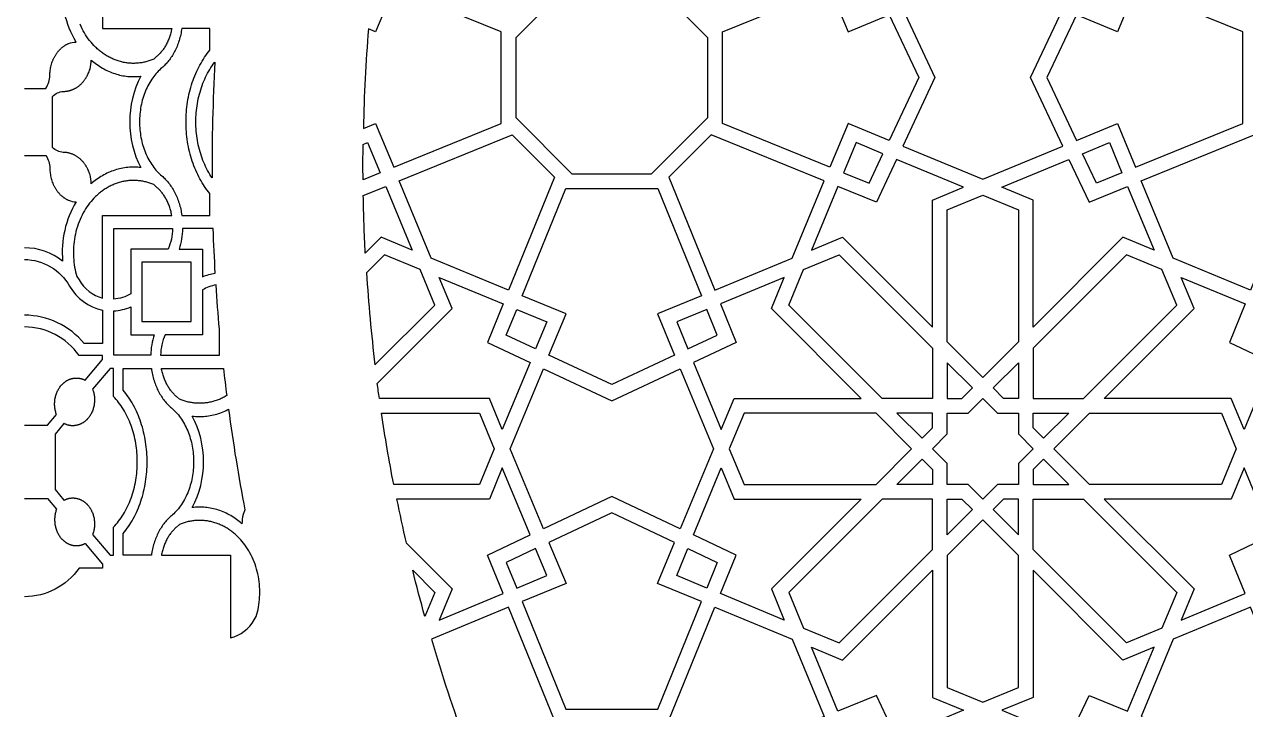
# Model space of a CAD drawing. Extents: x 59271 to 61367, y 41180 to 44085.
# Drawn here: x 59271 to 59919, y 41632 to 41995 of the extents above; entities that cross this region are included whole.
import ezdxf

# ---------------------------------------------------------------- set-up
doc = ezdxf.new("R2010")
doc.units = 0
doc.layers.get('0').update_dxf_attribs({"linetype": 'CONTINUOUS'})
doc.layers.add('LAYER_01', color=1, linetype='CONTINUOUS')

msp = doc.modelspace()

# ---------------------------------------------------------------- linework, layer by layer
msp.add_lwpolyline([(59312.71, 42036.8), (59312.71, 41992.98), (59349.37, 41992.98), (59349.26, 41992.38), (59349.13, 41991.78), (59349, 41991.19), (59348.85, 41990.6), (59348.69, 41990.02), (59348.52, 41989.44), (59348.34, 41988.87), (59348.15, 41988.31), (59347.95, 41987.76), (59347.74, 41987.21), (59347.52, 41986.68), (59347.3, 41986.15), (59347.06, 41985.64), (59346.81, 41985.13), (59346.56, 41984.64), (59346.3, 41984.15), (59346.03, 41983.68), (59345.75, 41983.22), (59345.47, 41982.77), (59345.18, 41982.33), (59344.89, 41981.9), (59344.59, 41981.49), (59344.28, 41981.09), (59343.97, 41980.7), (59343.66, 41980.32), (59343.34, 41979.96), (59343.02, 41979.61), (59342.69, 41979.27), (59342.36, 41978.95), (59342.03, 41978.64), (59341.7, 41978.34), (59341.36, 41978.05), (59339.84, 41976.69), (59339.34, 41976.48), (59338.83, 41976.28), (59338.31, 41976.09), (59337.79, 41975.91), (59337.27, 41975.74), (59336.74, 41975.58), (59336.2, 41975.43), (59335.67, 41975.29), (59335.12, 41975.16), (59334.58, 41975.04), (59334.03, 41974.93), (59333.48, 41974.83), (59332.92, 41974.74), (59332.36, 41974.67), (59331.8, 41974.61), (59331.24, 41974.56), (59330.67, 41974.52), (59330.1, 41974.49), (59329.54, 41974.47), (59328.97, 41974.47), (59328.39, 41974.48), (59327.82, 41974.5), (59327.25, 41974.54), (59326.68, 41974.58), (59326.1, 41974.64), (59325.53, 41974.71), (59324.96, 41974.8), (59324.39, 41974.89), (59323.82, 41975), (59323.25, 41975.12), (59322.68, 41975.25), (59322.12, 41975.4), (59321.55, 41975.56), (59320.99, 41975.73), (59320.44, 41975.91), (59319.88, 41976.1), (59319.33, 41976.31), (59318.79, 41976.52), (59318.24, 41976.75), (59317.7, 41976.99), (59317.17, 41977.24), (59316.64, 41977.51), (59316.11, 41977.78), (59315.59, 41978.06), (59315.08, 41978.36), (59314.57, 41978.66), (59314.07, 41978.98), (59313.57, 41979.3), (59313.08, 41979.64), (59312.6, 41979.98), (59312.12, 41980.33), (59311.65, 41980.7), (59311.18, 41981.07), (59310.72, 41981.44), (59310.27, 41981.83), (59309.83, 41982.23), (59309.39, 41982.63), (59308.97, 41983.04), (59308.13, 41983.88), (59307.33, 41984.74), (59306.56, 41985.63), (59305.82, 41986.55), (59305.09, 41987.51), (59304.39, 41988.51), (59303.71, 41989.54), (59303.06, 41990.61), (59302.43, 41991.71), (59301.83, 41992.85), (59301.26, 41994.01), (59300.73, 41995.21)])
for points in [[(59271.27, 41961.23), (59282.6, 41961.23, 0.12671), (59284.79, 41968.08), (59284.79, 41968.73), (59284.82, 41969.38), (59284.87, 41970.04), (59284.94, 41970.71), (59285.03, 41971.37), (59285.15, 41972.04), (59285.28, 41972.71), (59285.44, 41973.37), (59285.62, 41974.03), (59285.82, 41974.69), (59286.05, 41975.34), (59286.29, 41975.98), (59286.43, 41976.29), (59286.56, 41976.61), (59286.7, 41976.92), (59286.85, 41977.22), (59287.01, 41977.53), (59287.16, 41977.83), (59287.33, 41978.13), (59287.49, 41978.42), (59287.67, 41978.71), (59287.84, 41978.99), (59288.03, 41979.27), (59288.21, 41979.55), (59288.4, 41979.82), (59288.6, 41980.09), (59288.8, 41980.35), (59289, 41980.61), (59289.21, 41980.86), (59289.42, 41981.1), (59289.63, 41981.34), (59289.85, 41981.58), (59290.07, 41981.81), (59290.29, 41982.03), (59290.52, 41982.25), (59290.75, 41982.46), (59290.98, 41982.67), (59291.22, 41982.87), (59291.46, 41983.06), (59291.7, 41983.25), (59291.94, 41983.43), (59292.18, 41983.61), (59292.43, 41983.77), (59292.67, 41983.94), (59292.92, 41984.09), (59293.17, 41984.24), (59293.42, 41984.39), (59293.67, 41984.53), (59293.93, 41984.66), (59294.18, 41984.78), (59294.43, 41984.9), (59294.69, 41985.02, -0.091636), (59298.7, 41985.79, -0.159593), (59291.53, 42017.23, -0.16816)], [(59271.27, 41925.67), (59282.6, 41925.67, -0.12671), (59284.79, 41918.83), (59284.79, 41918.18), (59284.82, 41917.52), (59284.87, 41916.86), (59284.94, 41916.2), (59285.03, 41915.53), (59285.15, 41914.86), (59285.28, 41914.2), (59285.44, 41913.53), (59285.62, 41912.87), (59285.82, 41912.22), (59286.05, 41911.57), (59286.29, 41910.93), (59286.43, 41910.61), (59286.56, 41910.3), (59286.7, 41909.99), (59286.85, 41909.68), (59287.01, 41909.38), (59287.16, 41909.08), (59287.33, 41908.78), (59287.49, 41908.49), (59287.67, 41908.2), (59287.84, 41907.91), (59288.03, 41907.63), (59288.21, 41907.36), (59288.4, 41907.09), (59288.6, 41906.82), (59288.8, 41906.56), (59289, 41906.3), (59289.21, 41906.05), (59289.42, 41905.8), (59289.63, 41905.56), (59289.85, 41905.33), (59290.07, 41905.1), (59290.29, 41904.87), (59290.52, 41904.66), (59290.75, 41904.45), (59290.98, 41904.24), (59291.22, 41904.04), (59291.46, 41903.85), (59291.7, 41903.66), (59291.94, 41903.48), (59292.18, 41903.3), (59292.43, 41903.13), (59292.67, 41902.97), (59292.92, 41902.81), (59293.17, 41902.66), (59293.42, 41902.52), (59293.67, 41902.38), (59293.93, 41902.25), (59294.18, 41902.12), (59294.43, 41902), (59294.69, 41901.89, 0.091636), (59298.7, 41901.11, 0.159593), (59291.53, 41869.67, 0.16816), (59271.27, 41876.75)], [(59271.27, 41870.53, -0.26745), (59295.2, 41856.41, 0.215544), (59312.71, 41843.75), (59312.71, 41825.96), (59303.02, 41825.96, 0.222359), (59271.27, 41841.05), (59271.27, 41841.05)], [(59271.27, 41782.69), (59283.55, 41782.69), (59288.28, 41788.34), (59288.12, 41788.79), (59287.97, 41789.25), (59287.83, 41789.73), (59287.71, 41790.21), (59287.6, 41790.7), (59287.51, 41791.21), (59287.43, 41791.71), (59287.37, 41792.23), (59287.32, 41792.75), (59287.29, 41793.28), (59287.28, 41793.81), (59287.28, 41794.34), (59287.3, 41794.87), (59287.34, 41795.4), (59287.39, 41795.93), (59287.47, 41796.46), (59287.56, 41796.98), (59287.66, 41797.5), (59287.79, 41798.02), (59287.93, 41798.52), (59288.08, 41799.02), (59288.25, 41799.51), (59288.44, 41799.98), (59288.64, 41800.45), (59288.85, 41800.91), (59289.07, 41801.35), (59289.31, 41801.78), (59289.56, 41802.19), (59289.82, 41802.59), (59290.09, 41802.97), (59290.37, 41803.34), (59290.65, 41803.7), (59290.8, 41803.87), (59290.95, 41804.04), (59291.1, 41804.2), (59291.25, 41804.37), (59291.41, 41804.53), (59291.58, 41804.69), (59291.74, 41804.85), (59291.91, 41805), (59292.08, 41805.15), (59292.26, 41805.3), (59292.43, 41805.44), (59292.62, 41805.58), (59292.8, 41805.72), (59292.99, 41805.85), (59293.17, 41805.98), (59293.37, 41806.1), (59293.56, 41806.22), (59293.76, 41806.34), (59293.95, 41806.45), (59294.16, 41806.56), (59294.36, 41806.67), (59294.56, 41806.77), (59294.77, 41806.86), (59294.98, 41806.95), (59295.19, 41807.04), (59295.4, 41807.12), (59295.62, 41807.19), (59295.83, 41807.27), (59296.05, 41807.33), (59296.27, 41807.39), (59296.49, 41807.45), (59296.71, 41807.5), (59296.93, 41807.55), (59297.15, 41807.59), (59297.37, 41807.62), (59297.59, 41807.65), (59297.81, 41807.68), (59298.04, 41807.7), (59298.26, 41807.71), (59298.48, 41807.72), (59298.7, 41807.73), (59298.93, 41807.73), (59299.15, 41807.72), (59299.37, 41807.71), (59299.59, 41807.7), (59299.81, 41807.68), (59300.03, 41807.65), (59300.24, 41807.62), (59300.46, 41807.59), (59300.68, 41807.55), (59300.89, 41807.5), (59301.1, 41807.45), (59301.31, 41807.4), (59301.52, 41807.34), (59301.73, 41807.28), (59301.93, 41807.21), (59302.14, 41807.14), (59302.34, 41807.06), (59302.54, 41806.98), (59302.73, 41806.9), (59302.93, 41806.81), (59303.12, 41806.72), (59303.31, 41806.63), (59303.5, 41806.53), (59312.71, 41817.54), (59312.71, 41819.74), (59300.25, 41819.74, 0.240747), (59271.27, 41834.83)], [(59271.27, 41743.94), (59283.55, 41743.94), (59288.28, 41738.28), (59288.12, 41737.83), (59287.97, 41737.37), (59287.83, 41736.9), (59287.71, 41736.41), (59287.6, 41735.92), (59287.51, 41735.42), (59287.43, 41734.91), (59287.37, 41734.39), (59287.32, 41733.87), (59287.29, 41733.35), (59287.28, 41732.82), (59287.28, 41732.29), (59287.3, 41731.76), (59287.34, 41731.22), (59287.39, 41730.69), (59287.47, 41730.17), (59287.56, 41729.64), (59287.66, 41729.12), (59287.79, 41728.61), (59287.93, 41728.1), (59288.08, 41727.61), (59288.25, 41727.12), (59288.44, 41726.64), (59288.64, 41726.17), (59288.85, 41725.72), (59289.07, 41725.28), (59289.31, 41724.85), (59289.56, 41724.43), (59289.82, 41724.03), (59290.09, 41723.65), (59290.37, 41723.28), (59290.65, 41722.93), (59290.8, 41722.76), (59290.95, 41722.59), (59291.1, 41722.42), (59291.25, 41722.26), (59291.41, 41722.09), (59291.58, 41721.94), (59291.74, 41721.78), (59291.91, 41721.63), (59292.08, 41721.48), (59292.26, 41721.33), (59292.43, 41721.19), (59292.62, 41721.05), (59292.8, 41720.91), (59292.99, 41720.78), (59293.17, 41720.65), (59293.37, 41720.52), (59293.56, 41720.4), (59293.76, 41720.28), (59293.95, 41720.17), (59294.16, 41720.06), (59294.36, 41719.96), (59294.56, 41719.86), (59294.77, 41719.76), (59294.98, 41719.67), (59295.19, 41719.59), (59295.4, 41719.51), (59295.62, 41719.43), (59295.83, 41719.36), (59296.05, 41719.29), (59296.27, 41719.23), (59296.49, 41719.17), (59296.71, 41719.12), (59296.93, 41719.08), (59297.15, 41719.04), (59297.37, 41719), (59297.59, 41718.97), (59297.81, 41718.95), (59298.04, 41718.92), (59298.26, 41718.91), (59298.48, 41718.9), (59298.7, 41718.9), (59298.93, 41718.9), (59299.15, 41718.9), (59299.37, 41718.91), (59299.59, 41718.93), (59299.81, 41718.95), (59300.03, 41718.97), (59300.24, 41719), (59300.46, 41719.04), (59300.68, 41719.08), (59300.89, 41719.12), (59301.1, 41719.17), (59301.31, 41719.23), (59301.52, 41719.28), (59301.73, 41719.35), (59301.93, 41719.41), (59302.14, 41719.49), (59302.34, 41719.56), (59302.54, 41719.64), (59302.73, 41719.72), (59302.93, 41719.81), (59303.12, 41719.9), (59303.31, 41719.99), (59303.5, 41720.09), (59312.71, 41709.09), (59312.71, 41706.89), (59300.25, 41706.89, -0.240747), (59271.27, 41691.79)]]:
    msp.add_lwpolyline(points, format="xyb")
for points in [[(59332.29, 41943.45), (59332.3, 41942.43), (59332.33, 41941.39), (59332.39, 41940.35), (59332.48, 41939.31), (59332.59, 41938.26), (59332.72, 41937.22), (59332.88, 41936.17), (59333.06, 41935.13), (59333.27, 41934.09), (59333.51, 41933.06), (59333.77, 41932.03), (59334.05, 41931.01), (59334.36, 41930.01), (59334.7, 41929.02), (59335.06, 41928.04), (59335.44, 41927.07), (59335.84, 41926.13), (59336.27, 41925.2), (59336.72, 41924.3), (59337.19, 41923.41), (59337.68, 41922.55), (59338.19, 41921.71), (59338.72, 41920.9), (59339.26, 41920.11), (59339.82, 41919.35), (59340.4, 41918.62), (59340.98, 41917.91), (59341.59, 41917.24), (59342.2, 41916.6), (59342.82, 41915.98), (59343.46, 41915.4), (59344.1, 41914.84), (59344.56, 41914.44), (59345.03, 41914.03), (59345.49, 41913.59), (59345.94, 41913.13), (59346.39, 41912.66), (59346.84, 41912.16), (59347.28, 41911.65), (59347.71, 41911.12), (59348.14, 41910.57), (59348.55, 41910), (59348.96, 41909.42), (59349.36, 41908.82), (59349.75, 41908.2), (59350.13, 41907.56), (59350.5, 41906.91), (59350.86, 41906.24), (59351.21, 41905.56), (59351.54, 41904.86), (59351.86, 41904.14), (59352.17, 41903.42), (59352.47, 41902.68), (59352.75, 41901.93), (59353.01, 41901.17), (59353.26, 41900.39), (59353.5, 41899.61), (59353.72, 41898.82), (59353.92, 41898.02), (59354.11, 41897.21), (59354.28, 41896.4), (59354.44, 41895.58), (59354.57, 41894.75), (59354.7, 41893.93), (59369.58, 41893.93), (59369.58, 41905.51), (59368.86, 41906.38), (59368.16, 41907.29), (59367.48, 41908.23), (59366.81, 41909.19), (59366.15, 41910.18), (59365.52, 41911.2), (59364.9, 41912.24), (59364.3, 41913.31), (59363.71, 41914.41), (59363.15, 41915.52), (59362.61, 41916.66), (59362.09, 41917.82), (59361.6, 41919), (59361.13, 41920.2), (59360.68, 41921.42), (59360.25, 41922.65), (59359.85, 41923.9), (59359.48, 41925.16), (59359.13, 41926.43), (59358.8, 41927.72), (59358.5, 41929.01), (59358.23, 41930.31), (59357.98, 41931.62), (59357.77, 41932.93), (59357.57, 41934.25), (59357.41, 41935.57), (59357.26, 41936.89), (59357.15, 41938.21), (59357.06, 41939.53), (59357, 41940.84), (59356.96, 41942.15), (59356.95, 41943.45), (59356.96, 41944.76), (59357, 41946.07), (59357.06, 41947.38), (59357.15, 41948.7), (59357.26, 41950.02), (59357.41, 41951.34), (59357.57, 41952.66), (59357.77, 41953.97), (59357.98, 41955.29), (59358.23, 41956.6), (59358.5, 41957.9), (59358.8, 41959.19), (59359.13, 41960.48), (59359.48, 41961.75), (59359.85, 41963.01), (59360.25, 41964.26), (59360.68, 41965.49), (59361.13, 41966.71), (59361.6, 41967.91), (59362.09, 41969.09), (59362.61, 41970.25), (59363.15, 41971.39), (59363.71, 41972.5), (59364.3, 41973.6), (59364.9, 41974.66), (59365.52, 41975.71), (59366.15, 41976.73), (59366.81, 41977.72), (59367.48, 41978.68), (59368.16, 41979.62), (59368.86, 41980.52), (59369.58, 41981.4), (59369.58, 41992.98), (59354.7, 41992.98), (59354.57, 41992.15), (59354.44, 41991.33), (59354.28, 41990.51), (59354.11, 41989.7), (59353.92, 41988.89), (59353.72, 41988.09), (59353.5, 41987.3), (59353.26, 41986.51), (59353.01, 41985.74), (59352.75, 41984.98), (59352.47, 41984.23), (59352.17, 41983.49), (59351.86, 41982.76), (59351.54, 41982.05), (59351.21, 41981.35), (59350.86, 41980.67), (59350.5, 41980), (59350.13, 41979.35), (59349.75, 41978.71), (59349.36, 41978.09), (59348.96, 41977.49), (59348.55, 41976.9), (59348.14, 41976.34), (59347.71, 41975.79), (59347.28, 41975.26), (59346.84, 41974.75), (59346.39, 41974.25), (59345.94, 41973.78), (59345.49, 41973.32), (59345.03, 41972.88), (59344.56, 41972.46), (59344.1, 41972.06), (59343.46, 41971.51), (59342.82, 41970.93), (59342.2, 41970.31), (59341.59, 41969.67), (59340.98, 41968.99), (59340.4, 41968.29), (59339.82, 41967.56), (59339.26, 41966.8), (59338.72, 41966.01), (59338.19, 41965.2), (59337.68, 41964.36), (59337.19, 41963.5), (59336.72, 41962.61), (59336.27, 41961.71), (59335.84, 41960.78), (59335.44, 41959.83), (59335.06, 41958.87), (59334.7, 41957.89), (59334.36, 41956.9), (59334.05, 41955.89), (59333.77, 41954.88), (59333.51, 41953.85), (59333.27, 41952.82), (59333.06, 41951.78), (59332.88, 41950.74), (59332.72, 41949.69), (59332.59, 41948.64), (59332.48, 41947.6), (59332.39, 41946.55), (59332.33, 41945.52), (59332.3, 41944.48)], [(59359.74, 41869.05), (59333.53, 41869.05), (59333.53, 41837.72), (59359.74, 41837.72)], [(59287.48, 41763.31), (59287.48, 41748.63), (59292.21, 41742.98), (59292.4, 41743.08), (59292.59, 41743.17), (59292.78, 41743.26), (59292.97, 41743.35), (59293.17, 41743.43), (59293.37, 41743.51), (59293.57, 41743.59), (59293.77, 41743.66), (59293.98, 41743.73), (59294.19, 41743.79), (59294.4, 41743.85), (59294.61, 41743.9), (59294.82, 41743.95), (59295.03, 41744), (59295.25, 41744.04), (59295.46, 41744.07), (59295.68, 41744.1), (59295.9, 41744.13), (59296.12, 41744.15), (59296.34, 41744.16), (59296.56, 41744.17), (59296.78, 41744.18), (59297, 41744.18), (59297.23, 41744.17), (59297.45, 41744.16), (59297.67, 41744.15), (59297.89, 41744.13), (59298.12, 41744.1), (59298.34, 41744.07), (59298.56, 41744.04), (59298.78, 41744), (59299, 41743.95), (59299.22, 41743.9), (59299.44, 41743.84), (59299.66, 41743.78), (59299.87, 41743.72), (59300.09, 41743.64), (59300.3, 41743.57), (59300.52, 41743.49), (59300.73, 41743.4), (59300.94, 41743.31), (59301.14, 41743.22), (59301.35, 41743.12), (59301.55, 41743.01), (59301.75, 41742.9), (59301.95, 41742.79), (59302.15, 41742.67), (59302.34, 41742.55), (59302.53, 41742.43), (59302.72, 41742.3), (59302.91, 41742.17), (59303.09, 41742.03), (59303.27, 41741.89), (59303.45, 41741.75), (59303.63, 41741.6), (59303.8, 41741.45), (59303.97, 41741.29), (59304.13, 41741.14), (59304.29, 41740.98), (59304.45, 41740.82), (59304.61, 41740.65), (59304.76, 41740.49), (59304.91, 41740.32), (59305.06, 41740.15), (59305.34, 41739.79), (59305.62, 41739.42), (59305.89, 41739.04), (59306.15, 41738.64), (59306.4, 41738.23), (59306.63, 41737.8), (59306.86, 41737.36), (59307.07, 41736.9), (59307.27, 41736.43), (59307.46, 41735.96), (59307.63, 41735.47), (59307.78, 41734.97), (59307.92, 41734.46), (59308.04, 41733.95), (59308.15, 41733.43), (59308.24, 41732.91), (59308.31, 41732.38), (59308.37, 41731.85), (59308.41, 41731.32), (59308.43, 41730.79), (59308.43, 41730.26), (59308.42, 41729.73), (59308.39, 41729.2), (59308.34, 41728.68), (59308.28, 41728.16), (59308.2, 41727.66), (59308.11, 41727.15), (59308, 41726.66), (59307.88, 41726.18), (59307.74, 41725.7), (59307.59, 41725.24), (59307.43, 41724.79), (59316.64, 41713.78), (59318.48, 41713.78), (59318.48, 41728.67), (59319.18, 41729.42), (59319.87, 41730.21), (59320.55, 41731.02), (59321.22, 41731.86), (59321.87, 41732.73), (59322.5, 41733.63), (59323.12, 41734.56), (59323.72, 41735.51), (59324.3, 41736.5), (59324.86, 41737.5), (59325.41, 41738.53), (59325.93, 41739.59), (59326.42, 41740.66), (59326.9, 41741.76), (59327.35, 41742.87), (59327.78, 41744), (59328.18, 41745.15), (59328.56, 41746.32), (59328.92, 41747.5), (59329.24, 41748.68), (59329.54, 41749.88), (59329.82, 41751.09), (59330.07, 41752.31), (59330.29, 41753.53), (59330.48, 41754.75), (59330.65, 41755.98), (59330.79, 41757.21), (59330.91, 41758.44), (59331, 41759.66), (59331.06, 41760.89), (59331.1, 41762.1), (59331.11, 41763.31), (59331.1, 41764.52), (59331.06, 41765.74), (59331, 41766.96), (59330.91, 41768.19), (59330.79, 41769.41), (59330.65, 41770.64), (59330.48, 41771.87), (59330.29, 41773.1), (59330.07, 41774.32), (59329.82, 41775.53), (59329.54, 41776.74), (59329.24, 41777.94), (59328.92, 41779.13), (59328.56, 41780.31), (59328.18, 41781.47), (59327.78, 41782.62), (59327.35, 41783.75), (59326.9, 41784.87), (59326.42, 41785.96), (59325.93, 41787.04), (59325.41, 41788.09), (59324.86, 41789.12), (59324.3, 41790.13), (59323.72, 41791.11), (59323.12, 41792.07), (59322.5, 41792.99), (59321.87, 41793.89), (59321.22, 41794.76), (59320.55, 41795.61), (59319.87, 41796.42), (59319.18, 41797.2), (59318.48, 41797.95), (59318.48, 41812.84), (59316.64, 41812.84), (59307.43, 41801.84), (59307.59, 41801.38), (59307.74, 41800.92), (59307.88, 41800.45), (59308, 41799.96), (59308.11, 41799.47), (59308.2, 41798.97), (59308.28, 41798.46), (59308.34, 41797.94), (59308.39, 41797.42), (59308.42, 41796.9), (59308.43, 41796.37), (59308.43, 41795.84), (59308.41, 41795.31), (59308.37, 41794.77), (59308.31, 41794.24), (59308.24, 41793.72), (59308.15, 41793.19), (59308.04, 41792.67), (59307.92, 41792.16), (59307.78, 41791.65), (59307.63, 41791.16), (59307.46, 41790.67), (59307.27, 41790.19), (59307.07, 41789.72), (59306.86, 41789.27), (59306.63, 41788.83), (59306.4, 41788.4), (59306.15, 41787.98), (59305.89, 41787.59), (59305.62, 41787.2), (59305.34, 41786.83), (59305.06, 41786.48), (59304.91, 41786.31), (59304.76, 41786.14), (59304.61, 41785.97), (59304.45, 41785.81), (59304.29, 41785.65), (59304.13, 41785.49), (59303.97, 41785.33), (59303.8, 41785.18), (59303.63, 41785.03), (59303.45, 41784.88), (59303.27, 41784.74), (59303.09, 41784.6), (59302.91, 41784.46), (59302.72, 41784.33), (59302.53, 41784.2), (59302.34, 41784.07), (59302.15, 41783.95), (59301.95, 41783.83), (59301.75, 41783.72), (59301.55, 41783.61), (59301.35, 41783.51), (59301.14, 41783.41), (59300.94, 41783.31), (59300.73, 41783.22), (59300.52, 41783.14), (59300.3, 41783.06), (59300.09, 41782.98), (59299.87, 41782.91), (59299.66, 41782.84), (59299.44, 41782.78), (59299.22, 41782.73), (59299, 41782.67), (59298.78, 41782.63), (59298.56, 41782.59), (59298.34, 41782.55), (59298.12, 41782.52), (59297.89, 41782.5), (59297.67, 41782.48), (59297.45, 41782.46), (59297.23, 41782.45), (59297, 41782.45), (59296.78, 41782.45), (59296.56, 41782.45), (59296.34, 41782.46), (59296.12, 41782.48), (59295.9, 41782.5), (59295.68, 41782.52), (59295.46, 41782.55), (59295.25, 41782.59), (59295.03, 41782.63), (59294.82, 41782.67), (59294.61, 41782.72), (59294.4, 41782.78), (59294.19, 41782.83), (59293.98, 41782.9), (59293.77, 41782.96), (59293.57, 41783.04), (59293.37, 41783.11), (59293.17, 41783.19), (59292.97, 41783.27), (59292.78, 41783.36), (59292.59, 41783.45), (59292.4, 41783.55), (59292.21, 41783.64), (59287.48, 41777.99)], [(59360.98, 41763.31), (59360.97, 41762.28), (59360.93, 41761.25), (59360.87, 41760.21), (59360.79, 41759.17), (59360.68, 41758.12), (59360.55, 41757.08), (59360.39, 41756.03), (59360.2, 41754.99), (59359.99, 41753.95), (59359.76, 41752.91), (59359.5, 41751.89), (59359.21, 41750.87), (59358.9, 41749.87), (59358.57, 41748.87), (59358.21, 41747.9), (59357.83, 41746.93), (59357.42, 41745.99), (59356.99, 41745.06), (59356.54, 41744.15), (59356.07, 41743.27), (59355.58, 41742.41), (59355.08, 41741.57), (59354.55, 41740.76), (59354, 41739.97), (59353.44, 41739.21), (59352.87, 41738.48), (59352.28, 41737.77), (59351.68, 41737.1), (59351.07, 41736.45), (59350.44, 41735.84), (59349.81, 41735.26), (59349.17, 41734.7), (59348.7, 41734.3), (59348.24, 41733.88), (59347.78, 41733.45), (59347.32, 41732.99), (59346.87, 41732.51), (59346.43, 41732.02), (59345.99, 41731.51), (59345.55, 41730.98), (59345.13, 41730.43), (59344.71, 41729.86), (59344.3, 41729.28), (59343.9, 41728.67), (59343.51, 41728.05), (59343.13, 41727.42), (59342.76, 41726.77), (59342.4, 41726.1), (59342.06, 41725.41), (59341.72, 41724.72), (59341.4, 41724), (59341.09, 41723.28), (59340.8, 41722.54), (59340.52, 41721.79), (59340.25, 41721.02), (59340, 41720.25), (59339.77, 41719.47), (59339.55, 41718.68), (59339.35, 41717.88), (59339.16, 41717.07), (59338.99, 41716.26), (59338.83, 41715.44), (59338.69, 41714.61), (59338.57, 41713.78), (59323.69, 41713.78), (59323.69, 41725.36), (59324.4, 41726.24), (59325.1, 41727.15), (59325.79, 41728.08), (59326.46, 41729.05), (59327.11, 41730.04), (59327.75, 41731.06), (59328.37, 41732.1), (59328.97, 41733.17), (59329.55, 41734.26), (59330.11, 41735.38), (59330.65, 41736.52), (59331.17, 41737.68), (59331.67, 41738.86), (59332.14, 41740.06), (59332.59, 41741.28), (59333.01, 41742.51), (59333.41, 41743.76), (59333.79, 41745.02), (59334.14, 41746.29), (59334.46, 41747.57), (59334.76, 41748.87), (59335.04, 41750.17), (59335.28, 41751.48), (59335.5, 41752.79), (59335.69, 41754.11), (59335.86, 41755.43), (59336, 41756.75), (59336.12, 41758.07), (59336.2, 41759.38), (59336.27, 41760.7), (59336.3, 41762.01), (59336.32, 41763.31), (59336.3, 41764.62), (59336.27, 41765.93), (59336.2, 41767.24), (59336.12, 41768.56), (59336, 41769.88), (59335.86, 41771.2), (59335.69, 41772.52), (59335.5, 41773.83), (59335.28, 41775.15), (59335.04, 41776.45), (59334.76, 41777.76), (59334.46, 41779.05), (59334.14, 41780.33), (59333.79, 41781.61), (59333.41, 41782.87), (59333.01, 41784.12), (59332.59, 41785.35), (59332.14, 41786.57), (59331.67, 41787.76), (59331.17, 41788.94), (59330.65, 41790.1), (59330.11, 41791.24), (59329.55, 41792.36), (59328.97, 41793.45), (59328.37, 41794.52), (59327.75, 41795.57), (59327.11, 41796.59), (59326.46, 41797.58), (59325.79, 41798.54), (59325.1, 41799.48), (59324.4, 41800.38), (59323.69, 41801.26), (59323.69, 41812.84), (59338.57, 41812.84), (59338.69, 41812.01), (59338.83, 41811.19), (59338.99, 41810.37), (59339.16, 41809.56), (59339.35, 41808.75), (59339.55, 41807.95), (59339.77, 41807.16), (59340, 41806.37), (59340.25, 41805.6), (59340.52, 41804.84), (59340.8, 41804.09), (59341.09, 41803.35), (59341.4, 41802.62), (59341.72, 41801.91), (59342.06, 41801.21), (59342.4, 41800.53), (59342.76, 41799.86), (59343.13, 41799.21), (59343.51, 41798.57), (59343.9, 41797.95), (59344.3, 41797.35), (59344.71, 41796.76), (59345.13, 41796.2), (59345.55, 41795.65), (59345.99, 41795.12), (59346.43, 41794.6), (59346.87, 41794.11), (59347.32, 41793.63), (59347.78, 41793.18), (59348.24, 41792.74), (59348.7, 41792.32), (59349.17, 41791.92), (59349.81, 41791.37), (59350.44, 41790.78), (59351.07, 41790.17), (59351.68, 41789.53), (59352.28, 41788.85), (59352.87, 41788.15), (59353.44, 41787.42), (59354, 41786.66), (59354.55, 41785.87), (59355.08, 41785.06), (59355.58, 41784.22), (59356.07, 41783.36), (59356.54, 41782.47), (59356.99, 41781.56), (59357.42, 41780.64), (59357.83, 41779.69), (59358.21, 41778.73), (59358.57, 41777.75), (59358.9, 41776.76), (59359.21, 41775.75), (59359.5, 41774.74), (59359.76, 41773.71), (59359.99, 41772.68), (59360.2, 41771.64), (59360.39, 41770.59), (59360.55, 41769.55), (59360.68, 41768.5), (59360.79, 41767.46), (59360.87, 41766.41), (59360.93, 41765.37), (59360.97, 41764.34)]]:
    msp.add_lwpolyline(points, close=True)
for points in [[(59286.14, 41956.99, -0.165069), (59291.87, 41959.61), (59292.14, 41959.61), (59292.42, 41959.62), (59292.69, 41959.63), (59292.96, 41959.65), (59293.24, 41959.68), (59293.52, 41959.71), (59293.79, 41959.75), (59294.07, 41959.8), (59294.35, 41959.85), (59294.63, 41959.91), (59294.91, 41959.97), (59295.19, 41960.04), (59295.47, 41960.12), (59295.75, 41960.2), (59296.02, 41960.29), (59296.3, 41960.39), (59296.58, 41960.5), (59296.85, 41960.61), (59297.13, 41960.73), (59297.4, 41960.85), (59297.67, 41960.98), (59297.94, 41961.12), (59298.21, 41961.26), (59298.48, 41961.41), (59298.74, 41961.57), (59299.01, 41961.73), (59299.27, 41961.9), (59299.52, 41962.08), (59299.78, 41962.26), (59300.03, 41962.45), (59300.28, 41962.65), (59300.52, 41962.85), (59300.77, 41963.05), (59301, 41963.27), (59301.24, 41963.48), (59301.47, 41963.71), (59301.7, 41963.93), (59301.92, 41964.17), (59302.14, 41964.4), (59302.35, 41964.65), (59302.56, 41964.89), (59302.77, 41965.15), (59302.97, 41965.4), (59303.17, 41965.66), (59303.36, 41965.93), (59303.55, 41966.19), (59303.73, 41966.47), (59303.91, 41966.74), (59304.08, 41967.02), (59304.25, 41967.3), (59304.41, 41967.58), (59304.57, 41967.87), (59304.86, 41968.45), (59305.14, 41969.04), (59305.4, 41969.63), (59305.63, 41970.23), (59305.85, 41970.84), (59306.04, 41971.44, 0.065359), (59306.69, 41976.24), (59307.39, 41975.65), (59308.09, 41975.07), (59308.81, 41974.5), (59309.55, 41973.96), (59310.29, 41973.43), (59311.05, 41972.93), (59311.82, 41972.44), (59312.6, 41971.97), (59313.39, 41971.53), (59314.2, 41971.1), (59315.01, 41970.7), (59315.83, 41970.32), (59316.65, 41969.96), (59317.49, 41969.62), (59318.33, 41969.31), (59319.18, 41969.02), (59320.03, 41968.76), (59320.89, 41968.52), (59321.75, 41968.3), (59322.62, 41968.11), (59323.49, 41967.94), (59324.36, 41967.79), (59325.23, 41967.67), (59326.1, 41967.58), (59326.97, 41967.51), (59327.84, 41967.46), (59328.71, 41967.44), (59329.57, 41967.44), (59330.44, 41967.46), (59331.3, 41967.51), (59332.15, 41967.58), (59333, 41967.68, 0.124595), (59327.08, 41943.45, 0.124595), (59333, 41919.23), (59332.15, 41919.33), (59331.3, 41919.4), (59330.44, 41919.44), (59329.57, 41919.47), (59328.71, 41919.47), (59327.84, 41919.45), (59326.97, 41919.4), (59326.1, 41919.33), (59325.23, 41919.23), (59324.36, 41919.11), (59323.49, 41918.97), (59322.62, 41918.8), (59321.75, 41918.61), (59320.89, 41918.39), (59320.03, 41918.15), (59319.18, 41917.88), (59318.33, 41917.59), (59317.49, 41917.28), (59316.65, 41916.95), (59315.83, 41916.59), (59315.01, 41916.21), (59314.2, 41915.8), (59313.39, 41915.38), (59312.6, 41914.93), (59311.82, 41914.47), (59311.05, 41913.98), (59310.29, 41913.47), (59309.55, 41912.95), (59308.81, 41912.4), (59308.09, 41911.84), (59307.39, 41911.26), (59306.69, 41910.66, 0.065359), (59306.04, 41915.46), (59305.85, 41916.07), (59305.63, 41916.67), (59305.4, 41917.27), (59305.14, 41917.87), (59304.86, 41918.46), (59304.57, 41919.04), (59304.41, 41919.32), (59304.25, 41919.61), (59304.08, 41919.89), (59303.91, 41920.17), (59303.73, 41920.44), (59303.55, 41920.71), (59303.36, 41920.98), (59303.17, 41921.24), (59302.97, 41921.5), (59302.77, 41921.76), (59302.56, 41922.01), (59302.35, 41922.26), (59302.14, 41922.5), (59301.92, 41922.74), (59301.7, 41922.97), (59301.47, 41923.2), (59301.24, 41923.42), (59301, 41923.64), (59300.77, 41923.85), (59300.52, 41924.06), (59300.28, 41924.26), (59300.03, 41924.45), (59299.78, 41924.64), (59299.52, 41924.83), (59299.27, 41925), (59299.01, 41925.17), (59298.74, 41925.34), (59298.48, 41925.49), (59298.21, 41925.64), (59297.94, 41925.79), (59297.67, 41925.93), (59297.4, 41926.06), (59297.13, 41926.18), (59296.85, 41926.3), (59296.58, 41926.41), (59296.3, 41926.52), (59296.02, 41926.61), (59295.75, 41926.7), (59295.47, 41926.79), (59295.19, 41926.87), (59294.91, 41926.94), (59294.63, 41927), (59294.35, 41927.06), (59294.07, 41927.11), (59293.79, 41927.16), (59293.52, 41927.19), (59293.24, 41927.23), (59292.96, 41927.25), (59292.69, 41927.27), (59292.42, 41927.29), (59292.14, 41927.29), (59291.87, 41927.3, -0.165069), (59286.14, 41929.91)], [(59370.77, 41913.77), (59370.76, 41913.77), (59370.15, 41914.7), (59369.55, 41915.66), (59368.96, 41916.64), (59368.4, 41917.64), (59367.86, 41918.67), (59367.34, 41919.73), (59366.84, 41920.8), (59366.37, 41921.9), (59365.91, 41923.01), (59365.48, 41924.15), (59365.08, 41925.3), (59364.7, 41926.46), (59364.35, 41927.64), (59364.02, 41928.83), (59363.72, 41930.03), (59363.45, 41931.23), (59363.2, 41932.45), (59362.98, 41933.67), (59362.78, 41934.9), (59362.61, 41936.12), (59362.47, 41937.35), (59362.36, 41938.58), (59362.27, 41939.8), (59362.21, 41941.03), (59362.17, 41942.24), (59362.16, 41943.45), (59362.16, 41943.45), (59362.16, 41943.45), (59362.17, 41944.66), (59362.21, 41945.88), (59362.27, 41947.1), (59362.36, 41948.33), (59362.47, 41949.56), (59362.61, 41950.78), (59362.78, 41952.01), (59362.98, 41953.24), (59363.2, 41954.46), (59363.45, 41955.67), (59363.72, 41956.88), (59364.02, 41958.08), (59364.35, 41959.27), (59364.7, 41960.45), (59365.08, 41961.61), (59365.48, 41962.76), (59365.91, 41963.89), (59366.37, 41965.01), (59366.84, 41966.1), (59367.34, 41967.18), (59367.86, 41968.23), (59368.4, 41969.26), (59368.96, 41970.27), (59369.55, 41971.25), (59370.15, 41972.21), (59370.76, 41973.13), (59371.4, 41974.03), (59372.05, 41974.91), (59372.26, 41975.17, 0.01582)], [(59300.21, 41859.68, 0.200602), (59312.71, 41850.11), (59312.71, 41893.93), (59349.37, 41893.93), (59349.26, 41894.53), (59349.13, 41895.13), (59349, 41895.72), (59348.85, 41896.31), (59348.69, 41896.89), (59348.52, 41897.47), (59348.34, 41898.04), (59348.15, 41898.6), (59347.95, 41899.15), (59347.74, 41899.69), (59347.52, 41900.23), (59347.3, 41900.75), (59347.06, 41901.27), (59346.81, 41901.78), (59346.56, 41902.27), (59346.3, 41902.76), (59346.03, 41903.23), (59345.75, 41903.69), (59345.47, 41904.14), (59345.18, 41904.58), (59344.89, 41905), (59344.59, 41905.42), (59344.28, 41905.82), (59343.97, 41906.21), (59343.66, 41906.58), (59343.34, 41906.95), (59343.02, 41907.3), (59342.69, 41907.63), (59342.36, 41907.96), (59342.03, 41908.27), (59341.7, 41908.57), (59341.36, 41908.86), (59339.84, 41910.21), (59339.34, 41910.42), (59338.83, 41910.62), (59338.31, 41910.81), (59337.79, 41911), (59337.27, 41911.17), (59336.74, 41911.33), (59336.2, 41911.48), (59335.67, 41911.62), (59335.12, 41911.75), (59334.58, 41911.87), (59334.03, 41911.98), (59333.48, 41912.08), (59332.92, 41912.16), (59332.36, 41912.24), (59331.8, 41912.3), (59331.24, 41912.35), (59330.67, 41912.39), (59330.1, 41912.42), (59329.54, 41912.43), (59328.97, 41912.43), (59328.39, 41912.43), (59327.82, 41912.4), (59327.25, 41912.37), (59326.68, 41912.32), (59326.1, 41912.27), (59325.53, 41912.19), (59324.96, 41912.11), (59324.39, 41912.01), (59323.82, 41911.91), (59323.25, 41911.79), (59322.68, 41911.65), (59322.12, 41911.51), (59321.55, 41911.35), (59320.99, 41911.18), (59320.44, 41911), (59319.88, 41910.8), (59319.33, 41910.6), (59318.79, 41910.38), (59318.24, 41910.15), (59317.7, 41909.91), (59317.17, 41909.66), (59316.64, 41909.4), (59316.11, 41909.13), (59315.59, 41908.84), (59315.08, 41908.55), (59314.57, 41908.24), (59314.07, 41907.93), (59313.57, 41907.6), (59313.08, 41907.27), (59312.6, 41906.93), (59312.12, 41906.57), (59311.65, 41906.21), (59311.18, 41905.84), (59310.72, 41905.46), (59310.27, 41905.08), (59309.83, 41904.68), (59309.39, 41904.28), (59308.97, 41903.87), (59308.13, 41903.03), (59307.33, 41902.16), (59306.56, 41901.27), (59305.82, 41900.35), (59305.09, 41899.39), (59304.39, 41898.4), (59303.71, 41897.37), (59303.06, 41896.3), (59302.43, 41895.2), (59301.83, 41894.06), (59301.26, 41892.9), (59300.73, 41891.7), (59300.23, 41890.48), (59299.76, 41889.23), (59299.33, 41887.96), (59298.94, 41886.66), (59298.58, 41885.35), (59298.27, 41884.02), (59298, 41882.68), (59297.76, 41881.33), (59297.57, 41879.97), (59297.42, 41878.6), (59297.31, 41877.23), (59297.25, 41875.86), (59297.22, 41874.5), (59297.24, 41873.14), (59297.29, 41871.78), (59297.39, 41870.44), (59297.52, 41869.11), (59297.69, 41867.79), (59297.9, 41866.49), (59298.15, 41865.21), (59298.42, 41863.95), (59298.74, 41862.71), (59299.08, 41861.5)], [(59327.64, 41852.39, -0.123377), (59318.6, 41849.54), (59318.6, 41886.89), (59349.85, 41886.89, -0.090687), (59347.46, 41876.08), (59327.64, 41876.08)], [(59371.34, 41886.89), (59355.06, 41886.89, -0.067508), (59353.27, 41876.08), (59365.63, 41876.08), (59365.63, 41861.31, -0.071333), (59372.45, 41863.26, -0.006092)], [(59372.84, 41857.03, 0.099538), (59365.63, 41854.38), (59365.63, 41830.68), (59345.8, 41830.68, 0.090687), (59343.42, 41819.88), (59374.67, 41819.88), (59374.67, 41833.65, -0.00604)], [(59318.6, 41843.31, 0.093744), (59327.64, 41845.45), (59327.64, 41830.68), (59340, 41830.68, 0.067508), (59338.2, 41819.88), (59318.6, 41819.88)], [(59378.5, 41798.41), (59378.19, 41798.22), (59377.67, 41797.92), (59377.15, 41797.64), (59376.63, 41797.37), (59376.1, 41797.1), (59375.56, 41796.85), (59375.02, 41796.61), (59374.48, 41796.38), (59373.93, 41796.17), (59373.38, 41795.96), (59372.83, 41795.77), (59372.27, 41795.59), (59371.71, 41795.42), (59371.15, 41795.26), (59370.58, 41795.11), (59370.02, 41794.98), (59369.45, 41794.86), (59368.88, 41794.75), (59368.31, 41794.66), (59367.74, 41794.57), (59367.16, 41794.5), (59366.59, 41794.44), (59366.02, 41794.4), (59365.44, 41794.36), (59364.87, 41794.34), (59364.3, 41794.33), (59363.73, 41794.33), (59363.16, 41794.35), (59362.59, 41794.38), (59362.03, 41794.42), (59361.46, 41794.47), (59360.9, 41794.53), (59360.35, 41794.6), (59359.79, 41794.69), (59359.24, 41794.79), (59358.69, 41794.89), (59358.14, 41795.01), (59357.6, 41795.14), (59357.06, 41795.29), (59356.53, 41795.44), (59356, 41795.6), (59355.47, 41795.77), (59354.95, 41795.95), (59354.44, 41796.14), (59353.93, 41796.34), (59353.43, 41796.55), (59351.91, 41797.91), (59351.57, 41798.2), (59351.24, 41798.49), (59350.91, 41798.81), (59350.58, 41799.13), (59350.25, 41799.47), (59349.93, 41799.82), (59349.61, 41800.18), (59349.29, 41800.56), (59348.98, 41800.95), (59348.68, 41801.35), (59348.38, 41801.76), (59348.08, 41802.19), (59347.79, 41802.63), (59347.51, 41803.08), (59347.24, 41803.54), (59346.97, 41804.01), (59346.71, 41804.49), (59346.45, 41804.99), (59346.21, 41805.5), (59345.97, 41806.01), (59345.74, 41806.54), (59345.52, 41807.07), (59345.31, 41807.62), (59345.11, 41808.17), (59344.92, 41808.73), (59344.74, 41809.3), (59344.57, 41809.87), (59344.42, 41810.46), (59344.27, 41811.05), (59344.13, 41811.64), (59344.01, 41812.24), (59343.89, 41812.84), (59376.77, 41812.84, 0.003743)], [(59388.16, 41737.81), (59387.22, 41735.32, 0.065359), (59386.57, 41730.52), (59385.88, 41731.12), (59385.17, 41731.7), (59384.45, 41732.26), (59383.72, 41732.81), (59382.97, 41733.33), (59382.21, 41733.84), (59381.44, 41734.33), (59380.66, 41734.79), (59379.87, 41735.24), (59379.07, 41735.66), (59378.26, 41736.07), (59377.44, 41736.45), (59376.61, 41736.81), (59375.78, 41737.14), (59374.94, 41737.45), (59374.09, 41737.74), (59373.23, 41738.01), (59372.38, 41738.25), (59371.51, 41738.47), (59370.65, 41738.66), (59369.78, 41738.83), (59368.91, 41738.97), (59368.04, 41739.09), (59367.17, 41739.19), (59366.3, 41739.26), (59365.43, 41739.31), (59364.56, 41739.33), (59363.69, 41739.33), (59362.83, 41739.3), (59361.97, 41739.26), (59361.11, 41739.18), (59360.26, 41739.09, 0.124595), (59366.19, 41763.31, 0.124595), (59360.26, 41787.53), (59361.11, 41787.44), (59361.97, 41787.37), (59362.83, 41787.32), (59363.69, 41787.3), (59364.56, 41787.3), (59365.43, 41787.32), (59366.3, 41787.37), (59367.17, 41787.44), (59368.04, 41787.53), (59368.91, 41787.65), (59369.78, 41787.8), (59370.65, 41787.97), (59371.51, 41788.16), (59372.38, 41788.38), (59373.23, 41788.62), (59374.09, 41788.88), (59374.94, 41789.17), (59375.78, 41789.48), (59376.61, 41789.82), (59377.44, 41790.18), (59378.26, 41790.56), (59379.07, 41790.96), (59379.45, 41791.16, 0.013923)], [(59380.56, 41669.97, 0.200602), (59393.05, 41679.54), (59394.19, 41681.36), (59394.53, 41682.57), (59394.84, 41683.81), (59395.12, 41685.07), (59395.36, 41686.35), (59395.57, 41687.65), (59395.75, 41688.96), (59395.88, 41690.3), (59395.97, 41691.64), (59396.03, 41692.99), (59396.05, 41694.36), (59396.02, 41695.72), (59395.95, 41697.09), (59395.84, 41698.46), (59395.69, 41699.83), (59395.5, 41701.19), (59395.27, 41702.54), (59395, 41703.88), (59394.68, 41705.21), (59394.33, 41706.52), (59393.94, 41707.81), (59393.51, 41709.09), (59393.04, 41710.34), (59392.54, 41711.56), (59392, 41712.75), (59391.44, 41713.92), (59390.84, 41715.05), (59390.21, 41716.16), (59389.56, 41717.22), (59388.88, 41718.26), (59388.17, 41719.25), (59387.45, 41720.21), (59386.7, 41721.13), (59385.94, 41722.02), (59385.13, 41722.89), (59384.3, 41723.73), (59383.87, 41724.14), (59383.44, 41724.54), (59382.99, 41724.93), (59382.54, 41725.32), (59382.08, 41725.7), (59381.62, 41726.07), (59381.15, 41726.43), (59380.67, 41726.78), (59380.19, 41727.13), (59379.7, 41727.46), (59379.2, 41727.79), (59378.69, 41728.1), (59378.19, 41728.41), (59377.67, 41728.7), (59377.15, 41728.99), (59376.63, 41729.26), (59376.1, 41729.52), (59375.56, 41729.77), (59375.02, 41730.01), (59374.48, 41730.24), (59373.93, 41730.46), (59373.38, 41730.66), (59372.83, 41730.86), (59372.27, 41731.04), (59371.71, 41731.21), (59371.15, 41731.37), (59370.58, 41731.51), (59370.02, 41731.64), (59369.45, 41731.77), (59368.88, 41731.87), (59368.31, 41731.97), (59367.74, 41732.05), (59367.16, 41732.12), (59366.59, 41732.18), (59366.02, 41732.23), (59365.44, 41732.26), (59364.87, 41732.28), (59364.3, 41732.29), (59363.73, 41732.29), (59363.16, 41732.28), (59362.59, 41732.25), (59362.03, 41732.21), (59361.46, 41732.16), (59360.9, 41732.1), (59360.35, 41732.02), (59359.79, 41731.94), (59359.24, 41731.84), (59358.69, 41731.73), (59358.14, 41731.61), (59357.6, 41731.48), (59357.06, 41731.34), (59356.53, 41731.19), (59356, 41731.03), (59355.47, 41730.86), (59354.95, 41730.67), (59354.44, 41730.48), (59353.93, 41730.28), (59353.43, 41730.07), (59351.91, 41728.72), (59351.57, 41728.43), (59351.24, 41728.13), (59350.91, 41727.82), (59350.58, 41727.49), (59350.25, 41727.16), (59349.93, 41726.8), (59349.61, 41726.44), (59349.29, 41726.07), (59348.98, 41725.68), (59348.68, 41725.28), (59348.38, 41724.86), (59348.08, 41724.44), (59347.79, 41724), (59347.51, 41723.55), (59347.24, 41723.09), (59346.97, 41722.61), (59346.71, 41722.13), (59346.45, 41721.63), (59346.21, 41721.13), (59345.97, 41720.61), (59345.74, 41720.09), (59345.52, 41719.55), (59345.31, 41719.01), (59345.11, 41718.45), (59344.92, 41717.89), (59344.74, 41717.33), (59344.57, 41716.75), (59344.42, 41716.17), (59344.27, 41715.58), (59344.13, 41714.99), (59344.01, 41714.39), (59343.89, 41713.78), (59380.56, 41713.78)]]:
    msp.add_lwpolyline(points, format="xyb", close=True)
at = {"layer": 'LAYER_01'}
for points in [[(59753.94, 41966.91), (59736.9, 41930.63), (59779.29, 41913.07), (59821.69, 41930.63), (59804.65, 41966.91), (59821.69, 42003.19), (59779.29, 42020.75), (59736.9, 42003.19)], [(59582.64, 42017.84), (59561.54, 42017.84), (59531.71, 41988.01), (59531.71, 41945.81), (59561.54, 41915.98), (59603.74, 41915.98), (59633.57, 41945.81), (59633.57, 41988.01), (59603.74, 42017.84)], [(59745.33, 41966.91), (59729.69, 41933.62), (59707.89, 41942.65), (59698.27, 41919.43), (59641.37, 41942.58), (59641.37, 41991.24), (59698.27, 42014.39), (59707.89, 41991.17), (59729.69, 42000.2)], [(59813.26, 41966.91), (59828.9, 41933.62), (59850.7, 41942.65), (59860.32, 41919.43), (59917.22, 41942.58), (59917.22, 41991.24), (59860.32, 42014.39), (59850.7, 41991.17), (59828.9, 42000.2)], [(59527.96, 41854.26), (59486.97, 41871.24), (59469.99, 41912.23), (59529.89, 41936.6), (59552.33, 41914.16)], [(59637.32, 41854.26), (59678.31, 41871.24), (59695.29, 41912.23), (59635.39, 41936.6), (59612.95, 41914.16)], [(59921.27, 41854.26), (59880.28, 41871.24), (59863.3, 41912.23), (59923.2, 41936.6), (59945.64, 41914.16)], [(59705.49, 41916.5), (59719.06, 41910.98), (59726.38, 41926.55), (59712.11, 41932.46)], [(59853.1, 41916.5), (59839.53, 41910.98), (59832.21, 41926.55), (59846.48, 41932.46)], [(59702.51, 41909.29), (59688.49, 41875.46), (59704.97, 41882.29), (59752.63, 41834.63), (59752.63, 41902.02), (59769.11, 41908.85), (59733.58, 41923.57), (59722.97, 41900.97)], [(59856.08, 41909.29), (59870.09, 41875.46), (59853.61, 41882.29), (59805.96, 41834.63), (59805.96, 41902.02), (59789.48, 41908.85), (59825, 41923.57), (59835.62, 41900.97)], [(59582.64, 41804.22), (59549.35, 41819.86), (59558.38, 41841.66), (59535.16, 41851.28), (59558.31, 41908.18), (59606.97, 41908.18), (59630.12, 41851.28), (59606.9, 41841.66), (59615.93, 41819.86)], [(59779.29, 41904.63), (59798.16, 41896.82), (59798.16, 41826.84), (59779.29, 41807.97), (59760.42, 41826.84), (59760.42, 41896.82)], [(59676.46, 41846.4), (59684.28, 41865.27), (59703.15, 41873.09), (59752.63, 41823.61), (59752.63, 41796.92), (59725.94, 41796.92)], [(59882.13, 41846.4), (59874.31, 41865.27), (59855.44, 41873.09), (59805.96, 41823.61), (59805.96, 41796.92), (59832.64, 41796.92)], [(59625.98, 41815.97), (59640.7, 41780.44), (59647.53, 41796.92), (59714.92, 41796.92), (59667.26, 41844.58), (59674.09, 41861.06), (59640.26, 41847.04), (59648.58, 41826.58)], [(59932.6, 41815.97), (59917.89, 41780.44), (59911.06, 41796.92), (59843.67, 41796.92), (59891.32, 41844.58), (59884.5, 41861.06), (59918.33, 41847.04), (59910.01, 41826.58)], [(59542.28, 41823.17), (59526.71, 41830.49), (59532.23, 41844.06), (59548.19, 41837.44)], [(59623, 41823.17), (59638.57, 41830.49), (59633.05, 41844.06), (59617.09, 41837.44)], [(59582.64, 41744.9), (59546.36, 41727.86), (59528.8, 41770.26), (59546.36, 41812.65), (59582.64, 41795.61), (59618.92, 41812.65), (59636.48, 41770.26), (59618.92, 41727.86)], [(59760.42, 41815.81), (59760.42, 41796.92), (59768.25, 41796.92), (59773.78, 41802.45)], [(59798.16, 41815.81), (59798.16, 41796.92), (59790.34, 41796.92), (59784.81, 41802.45)], [(59779.29, 41796.94), (59787.11, 41789.13), (59798.16, 41789.13), (59798.16, 41778.07), (59805.98, 41770.26), (59798.16, 41762.44), (59798.16, 41751.39), (59787.11, 41751.39), (59779.29, 41743.57), (59771.48, 41751.39), (59760.42, 41751.39), (59760.42, 41762.44), (59752.61, 41770.26), (59760.42, 41778.07), (59760.42, 41789.13), (59771.48, 41789.13)], [(59741.58, 41770.26), (59722.71, 41789.13), (59652.73, 41789.13), (59644.92, 41770.26), (59652.73, 41751.39), (59722.71, 41751.39)], [(59752.63, 41789.13), (59733.74, 41789.13), (59747.1, 41775.77), (59752.63, 41781.3)], [(59805.96, 41789.13), (59824.85, 41789.13), (59811.49, 41775.77), (59805.96, 41781.3)], [(59817, 41770.26), (59835.87, 41789.13), (59905.85, 41789.13), (59913.67, 41770.26), (59905.85, 41751.39), (59835.87, 41751.39)], [(59752.63, 41751.39), (59733.74, 41751.39), (59747.1, 41764.74), (59752.63, 41759.21)], [(59805.96, 41751.39), (59824.85, 41751.39), (59811.49, 41764.74), (59805.96, 41759.21)], [(59625.98, 41724.55), (59640.7, 41760.07), (59647.53, 41743.59), (59714.92, 41743.59), (59667.26, 41695.94), (59674.09, 41679.46), (59640.26, 41693.47), (59648.58, 41713.93)], [(59932.6, 41724.55), (59917.89, 41760.07), (59911.06, 41743.59), (59843.67, 41743.59), (59891.32, 41695.94), (59884.5, 41679.46), (59918.33, 41693.47), (59910.01, 41713.93)], [(59676.46, 41694.11), (59684.28, 41675.24), (59703.15, 41667.42), (59752.63, 41716.91), (59752.63, 41743.59), (59725.94, 41743.59)], [(59760.42, 41724.7), (59760.42, 41743.59), (59768.25, 41743.59), (59773.78, 41738.06)], [(59798.16, 41724.7), (59798.16, 41743.59), (59790.34, 41743.59), (59784.81, 41738.06)], [(59882.13, 41694.11), (59874.31, 41675.24), (59855.44, 41667.42), (59805.96, 41716.91), (59805.96, 41743.59), (59832.64, 41743.59)], [(59582.64, 41736.29), (59549.35, 41720.65), (59558.38, 41698.85), (59535.16, 41689.23), (59558.31, 41632.33), (59606.97, 41632.33), (59630.12, 41689.23), (59606.9, 41698.85), (59615.93, 41720.65)], [(59779.29, 41635.88), (59798.16, 41643.7), (59798.16, 41713.68), (59779.29, 41732.55), (59760.42, 41713.68), (59760.42, 41643.7)], [(59542.28, 41717.34), (59526.71, 41710.02), (59532.23, 41696.45), (59548.19, 41703.07)], [(59623, 41717.34), (59638.57, 41710.02), (59633.05, 41696.45), (59617.09, 41703.07)], [(59702.51, 41631.22), (59688.49, 41665.05), (59704.97, 41658.23), (59752.63, 41705.88), (59752.63, 41638.49), (59769.11, 41631.66), (59733.58, 41616.95), (59722.97, 41639.54)], [(59856.08, 41631.22), (59870.09, 41665.05), (59853.61, 41658.23), (59805.96, 41705.88), (59805.96, 41638.49), (59789.48, 41631.66), (59825, 41616.95), (59835.62, 41639.54)], [(59637.32, 41686.25), (59678.31, 41669.27), (59695.29, 41628.28), (59635.39, 41603.91), (59612.95, 41626.35)], [(59921.27, 41686.25), (59880.28, 41669.27), (59863.3, 41628.28), (59923.2, 41603.91), (59945.64, 41626.35)]]:
    msp.add_lwpolyline(points, close=True, dxfattribs=at)
for points in [[(59450.95, 41939.98), (59457.39, 41942.65), (59467.01, 41919.43), (59523.91, 41942.58), (59523.91, 41991.24), (59467.01, 42014.39), (59457.39, 41991.17), (59453.64, 41992.73, 0.014825)], [(59450.8, 41931.48), (59453.17, 41932.46), (59459.79, 41916.5), (59450.78, 41912.83, -0.005234)], [(59450.89, 41904.46), (59462.77, 41909.29), (59476.79, 41875.46), (59460.31, 41882.29), (59451.98, 41873.96, -0.008566)], [(59457.1, 41814.68), (59488.82, 41846.4), (59481, 41865.27), (59462.14, 41873.09), (59452.59, 41863.54, 0.013773)], [(59458.33, 41804.89), (59498.02, 41844.58), (59491.19, 41861.06), (59525.02, 41847.04), (59516.7, 41826.58), (59539.3, 41815.97), (59524.58, 41780.44), (59517.75, 41796.92), (59459.41, 41796.92, -0.002256)], [(59460.54, 41789.13), (59512.55, 41789.13), (59520.36, 41770.26), (59512.55, 41751.39), (59467.02, 41751.39, -0.010746)], [(59473.61, 41720.34), (59498.02, 41695.94), (59491.19, 41679.46), (59525.02, 41693.47), (59516.7, 41713.93), (59539.3, 41724.55), (59524.58, 41760.07), (59517.75, 41743.59), (59468.56, 41743.59, 0.006676)], [(59477.09, 41705.84), (59488.82, 41694.11), (59483.54, 41681.37, -0.007102)], [(59505.3, 41613.92), (59529.89, 41603.91), (59552.33, 41626.35), (59527.96, 41686.25), (59487.01, 41669.29, 0.016368)]]:
    msp.add_lwpolyline(points, format="xyb", close=True, dxfattribs=at)

doc.saveas('drawing.dxf')
